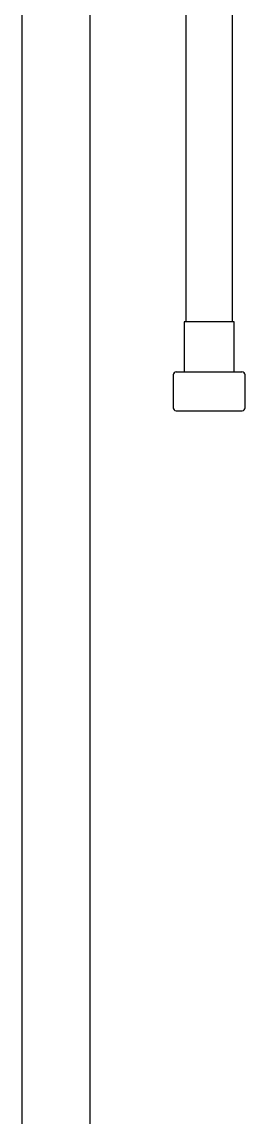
# Model space of a CAD drawing. Header units: millimetres. Extents: x -60 to 7633, y -2614 to 2146.
# Drawn here: x 144.7 to 216.1, y 846.6 to 1197.1 of the extents above; entities that cross this region are included whole.
import ezdxf

# ---------------------------------------------------------------- set-up
doc = ezdxf.new("R2010")
doc.units = ezdxf.units.MM
doc.layers.get('0').update_dxf_attribs({"color": 250})

msp = doc.modelspace()

# ---------------------------------------------------------------- linework, layer by layer
at = {"linetype": 'Continuous'}
for p, q in [((144.7, 1256.57), (144.7, 828.88)), ((166.5, 828.88), (166.5, 1256.57)), ((197.1, 1258.36), (197.1, 1101.16)), ((212.1, 1101.16), (212.1, 1258.36)), ((212.6, 1101.16), (196.6, 1101.16)), ((196.6, 1101.16), (196.6, 1085.16)), ((212.6, 1085.16), (212.6, 1101.16)), ((193.1, 1084.16), (193.1, 1073.65)), ((194.1, 1085.16), (215.1, 1085.16)), ((216.1, 1073.65), (216.1, 1084.16)), ((194, 1072.66), (215.2, 1072.66))]:
    msp.add_line(p, q, dxfattribs=at)
for centre, start, end in [((194.1, 1084.16), 90, 180), ((215.1, 1084.16), 0, 90), ((194.1, 1073.65), 180, 264.2608), ((215.1, 1073.65), 275.7392, 0)]:
    msp.add_arc(centre, 1, start, end, dxfattribs=at)

doc.saveas('drawing.dxf')
